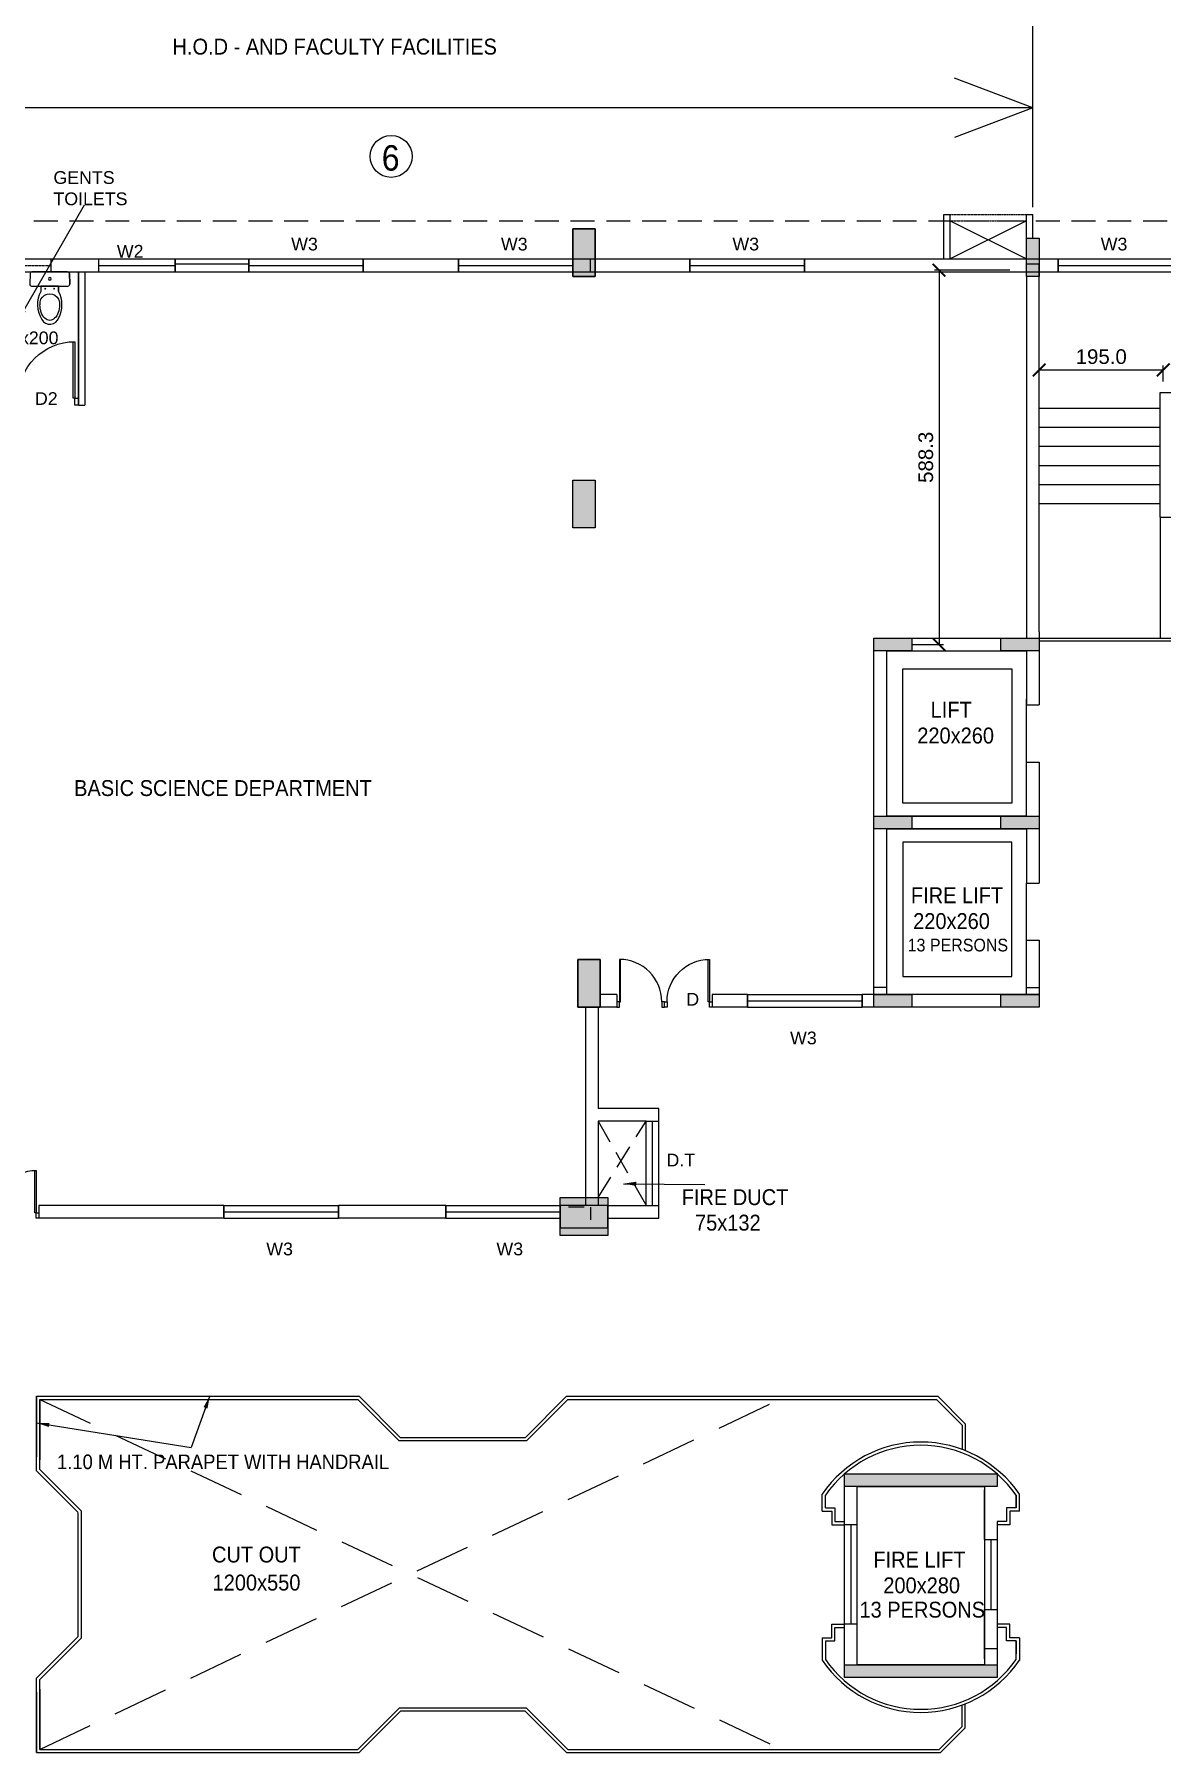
# Model space of a CAD drawing. Extents: x 53439 to 79867, y -144071 to -73305.
# Drawn here: x 66213 to 67985, y -84230 to -81529 of the extents above; entities that cross this region are included whole.
import ezdxf

# ---------------------------------------------------------------- set-up
doc = ezdxf.new("R2010")
doc.units = 0
doc.header["$LTSCALE"] = 0.1
doc.header["$MEASUREMENT"] = 0
doc.header["$PDMODE"] = 35
doc.header["$PDSIZE"] = -0.8
doc.linetypes.add('HIDDEN', pattern=[0.375, 0.25, -0.125])
doc.layers.get('0').update_dxf_attribs({"linetype": 'CONTINUOUS'})
doc.layers.get('DEFPOINTS').update_dxf_attribs({"linetype": 'CONTINUOUS'})
for name, color, linetype in [('COR_HA', 40, 'CONTINUOUS'), ('DOOR', 30, 'CONTINUOUS'), ('HAT', 253, 'CONTINUOUS'), ('LAYER4', 130, 'CONTINUOUS'), ('STAIR', 142, 'CONTINUOUS'), ('TEXT', 7, 'CONTINUOUS'), ('THIN_HA', 253, 'CONTINUOUS'), ('WALL', 6, 'CONTINUOUS'), ('WIN', 102, 'CONTINUOUS')]:
    doc.layers.add(name, color=color, linetype=linetype)
doc.styles.add('1MM', font='arial.ttf')
doc.styles.add('DIM', font='arial.ttf', dxfattribs={"width": 0.7, "height": 1})
doc.styles.add('DUTCH', font='arial.ttf')
doc.dimstyles.new('KRI', dxfattribs={"dimtxt": 23, "dimasz": 20, "dimexe": 7, "dimexo": 0, "dimgap": 9, "dimtad": 1, "dimdec": 1, "dimzin": 1, "dimtxsty": '1MM', "dimblk": 'ARCHTICK', "dimcen": 0.5, "dimclrd": 252, "dimclre": 252, "dimclrt": 7, "dimaunit": 1, "dimadec": 8, "dimazin": 3, "dimtfac": 1, "dimtdec": 1, "dimtmove": 0, "dimatfit": 3})

# ---------------------------------------------------------------- blocks, each defined once
blk = doc.blocks.new('COL')
at = {"layer": 'LAYER4', "linetype": 'CONTINUOUS', "ltscale": 0.1}
blk.add_hatch(color=256, dxfattribs=at).paths.add_polyline_path([(3474.816, -1756.199), (3474.816, -1755.999), (3475.416, -1755.999), (3475.416, -1756.199)])
blk.add_lwpolyline([(3474.816, -1756.199), (3474.816, -1755.999), (3475.416, -1755.999), (3475.416, -1756.199)], close=True, dxfattribs=at)
blk = doc.blocks.new('_ARCHTICK')
at = {"layer": 'WALL', "color": 0, "const_width": 0.15}
blk.add_lwpolyline([(-0.5, -0.5), (0.5, 0.5)], dxfattribs=at)
blk = doc.blocks.new('*D339')
at = {"layer": 'DEFPOINTS', "color": 0, "linetype": 'CONTINUOUS', "ltscale": 0.1}
for p in [(67746.3, -81900, 0), (67592.7, -82488.3), (67635.2, -82488.3)]:
    blk.add_point(p, dxfattribs=at)
at = {"layer": 'LAYER4', "color": 252, "linetype": 'CONTINUOUS', "ltscale": 0.1}
for p, q in [((67746.3, -81900), (67628.2, -81900)), ((67635.2, -81900), (67635.2, -82488.3)), ((67592.7, -82488.3), (67642.2, -82488.3))]:
    blk.add_line(p, q, dxfattribs=at)
at = {"layer": 'LAYER4', "color": 252, "linetype": 'CONTINUOUS', "ltscale": 0.1, "xscale": 20, "yscale": 20, "zscale": 20}
for p, rotation in [((67635.2, -81900), 90), ((67635.2, -82488.3), 270)]:
    blk.add_blockref('_ARCHTICK', p, dxfattribs=dict(at, rotation=rotation))
at = {"layer": 'LAYER4', "color": 7, "linetype": 'CONTINUOUS', "ltscale": 0.1, "insert": (67614.5, -82194.2), "char_height": 23, "attachment_point": 5, "rotation": 90, "style": '1MM'}
blk.add_mtext('588.3', dxfattribs=at)
blk = doc.blocks.new('WC1')
at = {"layer": 'DOOR'}
for p, q in [((-29.3, -7.5), (-29.8, -22.7)), ((24.3, -5), (-26.8, -5))]:
    blk.add_line(p, q, dxfattribs=at)
for points in [[(26.8, -7.5), (27.3, -22.7, -0.423393), (24.7, -25.4), (-27.3, -25.4, -0.423393), (-29.8, -22.7), (-29.3, -7.5, -0.405093), (-26.8, -5), (24.3, -5, -0.405093), (26.8, -7.5, -0.407682)], [(11.5, -25.4), (11.5, -33, -0.265683), (10, -73.3, -0.649464), (-14.1, -70.9, -0.243179), (-14, -33), (-14, -25.4), (11.5, -25.4)], [(12.6, -52, 1.119632), (-15.2, -52, 17.71796)]]:
    blk.add_lwpolyline(points, format="xyb", dxfattribs=at)
blk.add_lwpolyline([(-14, -25.4), (-14, -33)], dxfattribs=at)
for centre, radius in [((-1.3, -15.2), 1.91), ((-7.6, -29.2), 0.636), ((5.1, -29.2), 0.636)]:
    blk.add_circle(centre, radius, dxfattribs=at)
blk.add_arc((-26.8, -7.5), 2.54, 90, 178.2101, dxfattribs=at)
blk.add_ellipse((-1.3, -52), major_axis=(0, -22.4), ratio=0.622298, start_param=4.712389, end_param=7.853982, dxfattribs=at)
blk = doc.blocks.new('A$C764D24B9')
at = {"layer": 'DOOR'}
for points in [[(0.056, 0.111), (0.083, 0.111), (0.083, 1), (0.056, 1)], [(0, 0), (0.056, 0), (0.056, 0.111), (0, 0.111)], [(0.944, 0), (1, 0), (1, 0.111), (0.944, 0.111)]]:
    blk.add_lwpolyline(points, close=True, dxfattribs=at)
blk.add_arc((0.056, 0.111), 0.889, 0, 90, dxfattribs=at)
blk = doc.blocks.new('YTTU')
at = {"layer": 'THIN_HA', "linetype": 'CONTINUOUS', "ltscale": 0.1}
blk.add_hatch(color=2, dxfattribs=at).paths.add_polyline_path([(-6879.58, -1156.369), (-6878.83, -1156.369), (-6878.83, -1156.969), (-6879.58, -1156.969)])
at = {"layer": 'THIN_HA', "color": 2, "linetype": 'CONTINUOUS', "ltscale": 0.1}
blk.add_lwpolyline([(-6879.58, -1156.369), (-6878.83, -1156.369), (-6878.83, -1156.969), (-6879.58, -1156.969)], close=True, dxfattribs=at)
blk = doc.blocks.new('HYTYH')
at = {"layer": 'THIN_HA', "linetype": 'CONTINUOUS', "ltscale": 0.1}
for points in [[(-6857.68, -1129.894), (-6857.33, -1129.894), (-6857.33, -1130.644), (-6857.68, -1130.644)], [(-6850.552, -1130.044), (-6850.352, -1130.044), (-6850.352, -1130.644), (-6850.552, -1130.644)], [(-6857.68, -1133.844), (-6857.33, -1133.844), (-6857.33, -1134.594), (-6857.68, -1134.594)], [(-6852.352, -1136.327), (-6852.352, -1136.527), (-6852.952, -1136.527), (-6852.952, -1136.327)], [(-6850.352, -1136.327), (-6850.352, -1136.527), (-6850.952, -1136.527), (-6850.952, -1136.327)], [(-6852.352, -1139.127), (-6852.352, -1139.327), (-6852.952, -1139.327), (-6852.952, -1139.127)], [(-6850.352, -1139.127), (-6850.352, -1139.327), (-6850.952, -1139.327), (-6850.952, -1139.127)], [(-6857.605, -1141.377), (-6857.255, -1141.377), (-6857.255, -1142.127), (-6857.605, -1142.127)], [(-6852.352, -1141.927), (-6852.352, -1142.127), (-6852.952, -1142.127), (-6852.952, -1141.927)], [(-6850.352, -1141.927), (-6850.352, -1142.127), (-6850.952, -1142.127), (-6850.952, -1141.927)], [(-6851.013, -1149.463), (-6851.013, -1149.663), (-6853.413, -1149.663), (-6853.413, -1149.463)], [(-6851.013, -1152.463), (-6851.013, -1152.663), (-6853.413, -1152.663), (-6853.413, -1152.463)]]:
    blk.add_hatch(color=2, dxfattribs=at).paths.add_polyline_path(points)
at = {"layer": 'THIN_HA', "color": 2, "linetype": 'CONTINUOUS', "ltscale": 0.1}
for points in [[(-6857.68, -1129.894), (-6857.33, -1129.894), (-6857.33, -1130.644), (-6857.68, -1130.644)], [(-6850.552, -1130.044), (-6850.352, -1130.044), (-6850.352, -1130.644), (-6850.552, -1130.644)], [(-6857.68, -1133.844), (-6857.33, -1133.844), (-6857.33, -1134.594), (-6857.68, -1134.594)], [(-6857.605, -1141.377), (-6857.255, -1141.377), (-6857.255, -1142.127), (-6857.605, -1142.127)]]:
    blk.add_lwpolyline(points, close=True, dxfattribs=at)
for points, elevation in [([(-6852.352, -1136.327), (-6852.352, -1136.527), (-6852.952, -1136.527), (-6852.952, -1136.327)], 0.108), ([(-6850.352, -1136.327), (-6850.352, -1136.527), (-6850.952, -1136.527), (-6850.952, -1136.327)], 0.108), ([(-6852.352, -1139.127), (-6852.352, -1139.327), (-6852.952, -1139.327), (-6852.952, -1139.127)], 0.108), ([(-6850.352, -1139.127), (-6850.352, -1139.327), (-6850.952, -1139.327), (-6850.952, -1139.127)], 0.108), ([(-6852.352, -1141.927), (-6852.352, -1142.127), (-6852.952, -1142.127), (-6852.952, -1141.927)], 0.108), ([(-6850.352, -1141.927), (-6850.352, -1142.127), (-6850.952, -1142.127), (-6850.952, -1141.927)], 0.108), ([(-6851.013, -1149.463), (-6851.013, -1149.663), (-6853.413, -1149.663), (-6853.413, -1149.463)], 0.093), ([(-6851.013, -1152.463), (-6851.013, -1152.663), (-6853.413, -1152.663), (-6853.413, -1152.463)], 0.093)]:
    blk.add_lwpolyline(points, close=True, dxfattribs=dict(at, elevation=elevation))
at = {"layer": 'THIN_HA', "color": 2, "linetype": 'CONTINUOUS'}
blk.add_blockref('YTTU', (21.7, 11.25), dxfattribs=at)
blk = doc.blocks.new('*D266')
at = {"layer": 'DEFPOINTS', "color": 0, "linetype": 'CONTINUOUS', "ltscale": 0.1}
for p in [(67987.7, -82056.9), (67792.7, -82075), (67987.7, -82075)]:
    blk.add_point(p, dxfattribs=at)
at = {"layer": 'WALL', "color": 252, "linetype": 'CONTINUOUS', "ltscale": 0.1}
for p, q in [((67792.7, -82075), (67792.7, -82049.9)), ((67792.7, -82056.9), (67987.7, -82056.9)), ((67987.7, -82075), (67987.7, -82049.9))]:
    blk.add_line(p, q, dxfattribs=at)
at = {"layer": 'WALL', "color": 252, "linetype": 'CONTINUOUS', "ltscale": 0.1, "xscale": 20, "yscale": 20, "zscale": 20, "rotation": 180}
blk.add_blockref('_ARCHTICK', (67792.7, -82056.9), dxfattribs=at)
at = {"layer": 'WALL', "color": 252, "linetype": 'CONTINUOUS', "ltscale": 0.1, "xscale": 20, "yscale": 20, "zscale": 20}
blk.add_blockref('_ARCHTICK', (67987.7, -82056.9), dxfattribs=at)
at = {"layer": 'WALL', "color": 7, "linetype": 'CONTINUOUS', "ltscale": 0.1, "insert": (67890.2, -82036.1), "char_height": 23, "attachment_point": 5, "style": '1MM'}
blk.add_mtext('195.0', dxfattribs=at)

msp = doc.modelspace()

# ---------------------------------------------------------------- hatches: boundary and pattern name
at = {"layer": 'LAYER4', "linetype": 'CONTINUOUS', "ltscale": 0.1}
for color, points in [(7, [(67059.89, -81909.99), (67094.89, -81909.99), (67094.89, -81834.99), (67059.89, -81834.99)]), (7, [(67059.89, -81834.99), (67094.89, -81834.99), (67094.89, -81909.99), (67059.89, -81909.99)]), (7, [(67059.89, -81834.99), (67094.89, -81834.99), (67094.89, -81909.99), (67059.89, -81909.99)]), (256, [(67772.66, -81909.99), (67772.66, -81849.99), (67792.66, -81849.99), (67792.66, -81909.99)]), (256, [(67772.66, -81909.99), (67772.66, -81849.99), (67792.66, -81849.99), (67792.66, -81909.99)]), (7, [(67067.39, -83058.33), (67102.39, -83058.33), (67102.39, -82983.33), (67067.39, -82983.33)]), (7, [(67039.89, -83369.99), (67039.89, -83404.99), (67114.89, -83404.99), (67114.89, -83369.99)])]:
    msp.add_hatch(color=color, dxfattribs=at).paths.add_polyline_path(points)
at = {"layer": 'WALL', "linetype": 'CONTINUOUS', "ltscale": 0.1}
for points in [[(67486.55, -83791.92), (67726.55, -83791.92), (67726.55, -83811.92), (67486.55, -83811.92)], [(67486.55, -84091.92), (67726.55, -84091.92), (67726.55, -84111.92), (67486.55, -84111.92)]]:
    msp.add_hatch(color=4, dxfattribs=at).paths.add_polyline_path(points)

# ---------------------------------------------------------------- linework, layer by layer
at = {"layer": 'COR_HA', "linetype": 'CONTINUOUS', "ltscale": 0.1}
for p, q in [((66434.73, -81882.49), (66434.73, -81902.49)), ((66550.17, -81882.49), (66550.17, -81902.49)), ((66730.17, -81882.49), (66730.17, -81902.49)), ((66879.89, -81882.49), (66879.89, -81902.49)), ((67243.77, -81882.49), (67243.77, -81902.49)), ((67423.77, -81882.49), (67423.77, -81902.49)), ((67772.66, -82673.33), (67772.66, -82574.54, 0)), ((67772.66, -82953.33, 0), (67772.66, -82863.33, 0)), ((67334.34, -83038.33), (67334.34, -83058.33)), ((67514.34, -83038.33), (67514.34, -83058.33)), ((66511.08, -83369.99), (66511.08, -83389.99)), ((66691.08, -83369.99), (66691.08, -83389.99)), ((66859.89, -83369.99), (66859.89, -83389.99))]:
    msp.add_line(p, q, dxfattribs=at)
for points in [[(66434.73, -81902.49), (66434.73, -81882.49)], [(67792.66, -81909.99), (67792.66, -81889.99)]]:
    msp.add_lwpolyline(points, dxfattribs=at)
at = {"layer": 'DOOR', "linetype": 'HIDDEN', "ltscale": 1500}
for p, q in [((65312.39, -81822.49), (72349.93, -81822.49)), ((67099.39, -83237.49), (67174.89, -83369.99)), ((67099.39, -83357.49), (67174.89, -83237.49))]:
    msp.add_line(p, q, dxfattribs=at)
at = {"layer": 'DOOR', "linetype": 'CONTINUOUS', "ltscale": 0.1}
for p, q in [((67982.66, -82288.33), (67982.66, -82092.49)), ((67982.66, -82092.49), (68342.66, -82092.49)), ((67982.66, -82288.33), (68342.66, -82288.33))]:
    msp.add_line(p, q, dxfattribs=at)
at = {"layer": 'HAT', "color": 5, "linetype": 'CONTINUOUS', "ltscale": 0.1}
for p, q in [((67174.89, -83369.99), (67174.89, -83237.49)), ((67184.89, -83369.99), (67184.89, -83237.49)), ((67194.89, -83369.99), (67194.89, -83237.49))]:
    msp.add_line(p, q, dxfattribs=at)
at = {"layer": 'LAYER4', "linetype": 'CONTINUOUS', "ltscale": 0.1}
for p, q in [((67782.66, -81800.94, 0), (67782.66, -81516.57, 0)), ((67782.66, -81644.92, 0), (67659.8, -81598.23, 0)), ((67782.66, -81644.92, 0), (65992.39, -81644.92, 0)), ((67782.66, -81644.92, 0), (67659.8, -81691.62, 0)), ((67792.66, -82478.33), (68032.66, -82478.33)), ((68032.66, -82483.33), (67792.66, -82483.33)), ((67532.66, -82778.33, 0), (67532.66, -82758.33, 0)), ((67087.39, -83372.49), (67087.39, -83392.49)), ((66216.63, -83669.99, 2.19), (66723.66, -83669.99, 4.72)), ((66216.63, -83669.99, 4.49), (66216.63, -83764.99, 4.49)), ((66216.63, -83787.07, 4.63), (66216.63, -83669.99, 4.63)), ((66221.63, -83674.99, 2.2), (66721.59, -83674.99, 4.7)), ((66221.63, -83674.99, 4.49), (66221.63, -83769.99, 4.49)), ((66221.63, -83784.99, 4.63), (66221.63, -83674.99, 4.63)), ((66721.59, -83674.99, 6.94), (66786.59, -83739.99, 6.94)), ((66723.66, -83669.99, 6.94), (66788.66, -83734.99, 6.94)), ((67049.52, -83669.99, 6.94), (66984.52, -83734.99, 6.94)), ((67051.59, -83674.99, 6.94), (66986.59, -83739.99, 6.94)), ((67049.52, -83669.99, 6.34), (67633.53, -83669.99, 9.26)), ((67051.59, -83674.99, 6.35), (67631.46, -83674.99, 9.26)), ((67631.46, -83674.99, 9.26), (67671.55, -83715.08, 9.26)), ((67633.53, -83669.99, 9.26), (67676.55, -83713.01, 9.26)), ((67671.55, -83715.08, 7.76), (67671.55, -83753.55, 8.6)), ((67676.55, -83713.01, 7.71), (67676.55, -83755.48, 8.64)), ((66986.59, -83739.99, 6.94), (66786.59, -83739.99, 6.94)), ((66984.52, -83734.99, 6.94), (66788.66, -83734.99, 6.94)), ((66216.63, -83787.07, 4.63), (66281.63, -83852.07, 4.63)), ((66221.63, -83784.99, 4.63), (66286.63, -83849.99, 4.63)), ((66286.63, -83849.99, 4.63), (66286.63, -84049.99, 4.63)), ((66281.63, -83852.59, 4.63), (66281.63, -84047.92, 4.63)), ((67706.55, -83894.99, 9.26), (67706.55, -84004.99, 9.26)), ((67716.55, -83894.99, 9.26), (67716.55, -84004.99, 9.26)), ((67726.55, -83894.99, 9.26), (67726.55, -84004.99, 9.26)), ((66216.63, -84112.92, 4.63), (66281.63, -84047.92, 4.63)), ((66221.63, -84114.99, 4.63), (66286.63, -84049.99, 4.63)), ((66216.63, -84229.99, 4.63), (66216.63, -84112.92, 4.63)), ((66221.63, -84224.99, 4.63), (66221.63, -84114.99, 4.63)), ((66216.63, -84134.99, 4.49), (66216.63, -84229.99, 4.49)), ((66221.63, -84129.99, 4.49), (66221.63, -84224.99, 4.49)), ((66721.59, -84224.99, 0.95), (66786.59, -84159.99, 0.95)), ((66723.66, -84229.99, 0.95), (66788.66, -84164.99, 0.95)), ((66986.59, -84159.99, 0.95), (66786.59, -84159.99, 0.95)), ((66984.52, -84164.99, 0.95), (66788.66, -84164.99, 0.95)), ((67049.52, -84229.99, 0.95), (66984.52, -84164.99, 0.95)), ((67051.59, -84224.99, 0.95), (66986.59, -84159.99, 0.95)), ((67671.55, -84188.76, 7.76), (67671.55, -84155.3, 8.45)), ((67676.55, -84190.83, 7.71), (67676.55, -84153.37, 8.49)), ((67635.32, -84224.99, 9.26), (67671.55, -84188.76, 9.26)), ((67637.39, -84229.99, 9.26), (67676.55, -84190.83, 9.26)), ((66221.63, -84224.99, 4.49), (66721.59, -84224.99, 6.18)), ((67051.59, -84224.99, 7.29), (67635.32, -84224.99, 9.26)), ((66216.63, -84229.99, 4.63), (66723.66, -84229.99, 6.28)), ((67049.52, -84229.99, 7.34), (67637.39, -84229.99, 9.26))]:
    msp.add_line(p, q, dxfattribs=at)
at = {"layer": 'LAYER4', "color": 1, "linetype": 'HIDDEN', "ltscale": 3500}
for p, q in [((66221.63, -84224.99, 4.49), (67384.38, -83674.99, 8.81)), ((66221.63, -83674.99, 4.63), (67388.5, -84224.99, 8.81))]:
    msp.add_line(p, q, dxfattribs=at)
at = {"layer": 'LAYER4', "linetype": 'CONTINUOUS', "ltscale": 0.1}
for points in [[(67772.66, -81822.49), (67652.66, -81882.49)], [(67652.66, -81822.49), (67772.66, -81882.49)]]:
    msp.add_lwpolyline(points, dxfattribs=at)
at = {"layer": 'LAYER4', "color": 7, "linetype": 'CONTINUOUS', "ltscale": 0.1}
for points in [[(67059.89, -81909.99), (67094.89, -81909.99), (67094.89, -81834.99), (67059.89, -81834.99)], [(67059.89, -81834.99), (67094.89, -81834.99), (67094.89, -81909.99), (67059.89, -81909.99)], [(67059.89, -81834.99), (67094.89, -81834.99), (67094.89, -81909.99), (67059.89, -81909.99)], [(67067.39, -83058.33), (67102.39, -83058.33), (67102.39, -82983.33), (67067.39, -82983.33)], [(67039.89, -83369.99), (67039.89, -83404.99), (67114.89, -83404.99), (67114.89, -83369.99)]]:
    msp.add_lwpolyline(points, close=True, dxfattribs=at)
at = {"layer": 'LAYER4', "linetype": 'CONTINUOUS', "ltscale": 0.1}
msp.add_lwpolyline([(67772.66, -81909.99), (67772.66, -81849.99), (67792.66, -81849.99), (67792.66, -81909.99)], close=True, dxfattribs=at)
msp.add_lwpolyline([(67772.66, -81909.99), (67772.66, -81849.99), (67792.66, -81849.99), (67792.66, -81909.99)], close=True, dxfattribs=at)
msp.add_circle((66774.07, -81721.31, 0), 32.99, dxfattribs=at)
at = {"layer": 'STAIR', "linetype": 'CONTINUOUS', "ltscale": 0.1}
for points in [[(67982.66, -82117.45), (67792.66, -82117.45)], [(67982.66, -82147.45), (67792.66, -82147.45)], [(67982.66, -82177.45), (67792.66, -82177.45)], [(67982.66, -82207.45), (67792.66, -82207.45)], [(67982.66, -82237.45), (67792.66, -82237.45)], [(67982.66, -82267.45), (67792.66, -82267.45)], [(67982.66, -82288.33), (67982.66, -82478.33)]]:
    msp.add_lwpolyline(points, dxfattribs=at)
at = {"layer": 'WALL', "linetype": 'CONTINUOUS', "ltscale": 0.1}
for p, q in [((66239.79, -81902.49), (66239.79, -81882.49)), ((66239.79, -81902.49), (66239.79, -81882.49)), ((66239.79, -81902.49), (66239.79, -81882.49)), ((66239.79, -81902.49), (66239.79, -81882.49)), ((66239.79, -81902.49), (66239.79, -81882.49)), ((66239.79, -81902.49), (66239.79, -81882.49)), ((66239.79, -81902.49), (66239.79, -81882.49)), ((66282.39, -82112.49), (66282.39, -81902.49)), ((66434.73, -81902.49), (66434.73, -81882.49)), ((66550.17, -81882.49), (66550.17, -81902.49)), ((66730.17, -81902.49), (66730.17, -81882.49)), ((66879.89, -81882.49), (66879.89, -81902.49)), ((67087.39, -81902.49, 0), (67087.39, -81882.49, 0)), ((67243.77, -81882.49), (67243.77, -81902.49)), ((67423.77, -81902.49), (67423.77, -81882.49)), ((67772.66, -81882.49), (67822.66, -81882.49)), ((67772.66, -81889.99), (67792.66, -81889.99)), ((67822.66, -81882.49), (67822.66, -81902.49)), ((67772.66, -81909.99, 0), (67772.66, -82478.33, 0)), ((67792.66, -82468.33), (67792.66, -81909.99)), ((66282.39, -82112.49, 0), (66292.39, -82112.49, 0)), ((67792.66, -82468.33), (67792.66, -82558.33, 0)), ((67792.66, -82468.33), (67792.66, -82558.33, 0)), ((67532.66, -82718.33, 0), (67532.66, -82478.33, 0)), ((67532.66, -82478.33, 0), (67792.66, -82478.33, 0)), ((67552.66, -82498.33, 0), (67772.66, -82498.33, 0)), ((67772.66, -82498.33, 0), (67772.66, -82583.33, 0)), ((67792.66, -82558.33, 0), (67792.66, -82583.33, 0)), ((67772.66, -82583.33, 0), (67792.66, -82583.33, 0)), ((67772.66, -82673.33, 0), (67792.66, -82673.33, 0)), ((67792.66, -82673.33, 0), (67792.66, -82718.33, 0)), ((67532.66, -82998.33, 0), (67532.66, -82758.33, 0)), ((67532.66, -82758.33, 0), (67792.66, -82758.33, 0)), ((67532.66, -83058.33, 0), (67532.66, -82758.33, 0)), ((67772.66, -82758.33, 0), (67552.66, -82758.33, 0)), ((67792.66, -82758.33, 0), (67792.66, -82838.33, 0)), ((67792.66, -82758.33, 0), (67792.66, -82838.33, 0)), ((67792.66, -82778.33, 0), (67532.66, -82778.33, 0)), ((67552.66, -82778.33, 0), (67772.66, -82778.33, 0)), ((67552.66, -82778.33, 0), (67552.66, -83038.33, 0)), ((67772.66, -82778.33, 0), (67772.66, -82863.33, 0)), ((67792.66, -82838.33, 0), (67792.66, -82863.33, 0)), ((67772.66, -82863.33, 0), (67792.66, -82863.33, 0)), ((67772.66, -82953.33, 0), (67792.66, -82953.33, 0)), ((67772.66, -83038.33, 0), (67772.66, -82953.33, 0)), ((67792.66, -82953.33, 0), (67792.66, -82998.33, 0)), ((67792.66, -82953.33, 0), (67792.66, -83058.33, 0)), ((67128.55, -83038.33), (67128.55, -83058.33)), ((67128.55, -83038.33), (67128.55, -83058.33)), ((67278.55, -83038.33), (67278.55, -83058.33)), ((67334.34, -83038.33), (67334.34, -83058.33)), ((67514.34, -83038.33), (67514.34, -83058.33)), ((67552.66, -83027.54, 0), (67532.66, -83027.54, 0)), ((67772.66, -83027.54, 0), (67792.66, -83027.54, 0)), ((67079.39, -83058.33), (67079.39, -83369.99)), ((67099.39, -83058.33), (67099.39, -83217.49)), ((67194.89, -83217.49), (67099.39, -83217.49)), ((67194.89, -83237.49), (67194.89, -83217.49)), ((67099.39, -83237.49), (67099.39, -83369.99)), ((67174.89, -83237.49), (67099.39, -83237.49)), ((67174.89, -83237.49), (67194.89, -83237.49)), ((66511.08, -83369.99), (66220.44, -83369.99)), ((66511.08, -83369.99), (66220.44, -83369.99)), ((66220.44, -83369.99, 0), (66220.44, -83389.99, 0)), ((66511.08, -83389.99), (66220.44, -83389.99)), ((66511.08, -83369.99), (66511.08, -83389.99)), ((66859.89, -83369.99), (66691.08, -83369.99)), ((66859.89, -83369.99), (66691.08, -83369.99)), ((66859.89, -83369.99), (66691.08, -83369.99)), ((66691.08, -83389.99), (66691.08, -83369.99)), ((66859.89, -83389.99), (66691.08, -83389.99)), ((66859.89, -83389.99), (66691.08, -83389.99)), ((66859.89, -83389.99), (66691.08, -83389.99)), ((66859.89, -83389.99), (66691.08, -83389.99)), ((66859.89, -83369.99), (66859.89, -83389.99)), ((67077.39, -83372.49), (67052.84, -83372.49)), ((67114.89, -83369.99), (67174.89, -83369.99)), ((67114.89, -83389.99), (67194.89, -83389.99)), ((67174.89, -83369.99), (67194.89, -83369.99)), ((67194.89, -83389.99), (67194.89, -83369.99)), ((67706.55, -83894.99, 9.26), (67706.55, -83817.49, 9.26)), ((67451.55, -83850.47, 9.26), (67451.55, -83823.92, 9.26)), ((67451.55, -83850.47, 9.26), (67466.55, -83850.47, 9.26)), ((67456.55, -83845.47, 9.26), (67456.55, -83825.47, 9.26)), ((67456.55, -83845.47, 9.26), (67471.55, -83845.47, 9.26)), ((67466.55, -83850.47, 9.26), (67466.55, -83871.92, 9.26)), ((67471.55, -83845.47, 9.26), (67471.55, -83866.92, 9.26)), ((67756.55, -83845.47, 9.26), (67741.55, -83845.47, 9.26)), ((67741.55, -83845.47, 9.26), (67741.55, -83866.92, 9.26)), ((67761.55, -83850.47, 9.26), (67746.55, -83850.47, 9.26)), ((67746.55, -83850.47, 9.26), (67746.55, -83871.92, 9.26)), ((67756.55, -83845.47, 9.26), (67756.55, -83825.47, 9.26)), ((67756.55, -83825.47, 9.26), (67756.55, -83845.47, 9.26)), ((67761.55, -83850.47, 9.26), (67761.55, -83823.92, 9.26)), ((67466.55, -83871.92, 9.26), (67486.55, -83871.92, 9.26)), ((67471.55, -83866.92, 9.26), (67486.55, -83866.92, 9.26)), ((67506.55, -83871.92, 9.26), (67486.55, -83871.92, 9.26)), ((67496.55, -83871.92, 9.26), (67496.55, -84028.07, 9.26)), ((67741.55, -83866.92, 9.26), (67726.55, -83866.92, 9.26)), ((67746.55, -83871.92, 9.26), (67726.55, -83871.92, 9.26)), ((67706.55, -83894.99, 9.26), (67726.55, -83894.99, 9.26)), ((67706.55, -84082.49, 9.26), (67706.55, -84004.99, 9.26)), ((67706.55, -84004.99, 9.26), (67726.55, -84004.99, 9.26)), ((67466.55, -84028.07, 9.26), (67486.55, -84028.07, 9.26)), ((67466.55, -84049.52, 9.26), (67466.55, -84028.07, 9.26)), ((67471.55, -84033.07, 9.26), (67486.55, -84033.07, 9.26)), ((67471.55, -84054.52, 9.26), (67471.55, -84033.07, 9.26)), ((67506.55, -84028.07, 9.26), (67486.55, -84028.07, 9.26)), ((67746.55, -84028.07, 9.26), (67726.55, -84028.07, 9.26)), ((67741.55, -84033.07, 9.26), (67726.55, -84033.07, 9.26)), ((67741.55, -84054.52, 9.26), (67741.55, -84033.07, 9.26)), ((67746.55, -84049.52, 9.26), (67746.55, -84028.07, 9.26)), ((67451.55, -84049.52, 9.26), (67451.55, -84084.93, 9.26)), ((67451.55, -84049.52, 9.26), (67466.55, -84049.52, 9.26)), ((67456.55, -84054.52, 9.26), (67456.55, -84083.38, 9.26)), ((67456.55, -84054.52, 9.26), (67471.55, -84054.52, 9.26)), ((67706.55, -84066.19, 9.26), (67726.55, -84066.19, 9.26)), ((67756.55, -84054.52, 9.26), (67741.55, -84054.52, 9.26)), ((67761.55, -84049.52, 9.26), (67746.55, -84049.52, 9.26)), ((67756.55, -84054.52, 9.26), (67756.55, -84074.52, 9.26)), ((67756.55, -84083.38, 9.26), (67756.55, -84054.52, 9.26)), ((67761.55, -84049.52, 9.26), (67761.55, -84084.93, 9.26))]:
    msp.add_line(p, q, dxfattribs=at)
for points in [[(67642.66, -81812.49), (67652.66, -81812.49)], [(67642.66, -81882.49), (67642.66, -81812.49)], [(67652.66, -81882.49), (67652.66, -81812.49)], [(67772.66, -81812.49), (67782.66, -81812.49)], [(67772.66, -81882.49), (67772.66, -81812.49)], [(67782.66, -81849.99), (67782.66, -81812.49)], [(66239.79, -81882.49), (66314.73, -81882.49)], [(66239.79, -81882.49), (66314.73, -81882.49)], [(66239.79, -81882.49), (66314.73, -81882.49)], [(66239.79, -81882.49), (66314.73, -81882.49)], [(66239.79, -81882.49), (66314.73, -81882.49)], [(66239.79, -81902.49), (66314.73, -81902.49)], [(66239.79, -81902.49), (66314.73, -81902.49)], [(66239.79, -81902.49), (66314.73, -81902.49)], [(66239.79, -81902.49), (66314.73, -81902.49)], [(66239.79, -81902.49), (66314.73, -81902.49)], [(66282.39, -81902.49), (66282.39, -82112.49)], [(66292.39, -81902.49), (66292.39, -82112.49)], [(66314.73, -81902.49), (66314.73, -81882.49)], [(66434.73, -81882.49), (66550.17, -81882.49)], [(66434.73, -81902.49), (66434.73, -81882.49)], [(66434.73, -81889.99), (66550.17, -81889.99)], [(66434.73, -81889.99), (66550.17, -81889.99)], [(66434.73, -81889.99), (66550.17, -81889.99)], [(66434.73, -81889.99), (66550.17, -81889.99)], [(66434.73, -81902.49), (66550.17, -81902.49)], [(66434.73, -81902.49), (66550.17, -81902.49)], [(66434.73, -81902.49), (66550.17, -81902.49)], [(66434.73, -81902.49), (66550.17, -81902.49)], [(66434.73, -81902.49), (66550.17, -81902.49)], [(66550.17, -81902.49), (66550.17, -81882.49)], [(66730.17, -81882.49), (66879.89, -81882.49)], [(66730.17, -81882.49), (66879.89, -81882.49)], [(66730.17, -81882.49), (66879.89, -81882.49)], [(66730.17, -81882.49), (66879.89, -81882.49)], [(66730.17, -81882.49), (66879.89, -81882.49)], [(66730.17, -81882.49), (66879.89, -81882.49)], [(66730.17, -81902.49), (66730.17, -81882.49)], [(66730.17, -81902.49), (66879.89, -81902.49)], [(66730.17, -81902.49), (66879.89, -81902.49)], [(66730.17, -81902.49), (66879.89, -81902.49)], [(66730.17, -81902.49), (66879.89, -81902.49)], [(66730.17, -81902.49), (66879.89, -81902.49)], [(66730.17, -81902.49), (66879.89, -81902.49)], [(66879.89, -81902.49), (66879.89, -81882.49)], [(67059.89, -81882.49), (67243.77, -81882.49)], [(67059.89, -81882.49), (67243.77, -81882.49)], [(67059.89, -81902.49), (67243.77, -81902.49)], [(67059.89, -81902.49), (67243.77, -81902.49)], [(67243.77, -81902.49), (67243.77, -81882.49)], [(67423.77, -81882.49), (67822.66, -81882.49)], [(67423.77, -81882.49), (67822.66, -81882.49)], [(67423.77, -81882.49), (67822.66, -81882.49)], [(67423.77, -81902.49), (67423.77, -81882.49)], [(67423.77, -81902.49), (67822.66, -81902.49)], [(67822.66, -81902.49), (67822.66, -81882.49)], [(67792.66, -82673.33), (67792.66, -82778.33), (67532.66, -82778.33), (67532.66, -82478.33)], [(67552.66, -82498.33), (67552.66, -82758.33), (67772.66, -82758.33), (67772.66, -82673.33)], [(67128.55, -83038.33), (67102.39, -83038.33)], [(67334.34, -83038.33), (67278.55, -83038.33)], [(67334.34, -83058.33), (67334.34, -83038.33)], [(67792.62, -83038.33), (67514.34, -83038.33)], [(67514.34, -83058.33), (67514.34, -83038.33)], [(67128.55, -83058.33), (67102.39, -83058.33)], [(67334.34, -83058.33), (67278.55, -83058.33)], [(67732.62, -83058.33), (67514.34, -83058.33)], [(66511.08, -83389.99), (66511.08, -83369.99)], [(66691.08, -83389.99), (66691.08, -83369.99)], [(66859.89, -83389.99), (66859.89, -83369.99)]]:
    msp.add_lwpolyline(points, dxfattribs=at)
at = {"layer": 'WALL', "linetype": 'CONTINUOUS', "ltscale": 0.1, "elevation": 9.26}
for points in [[(67726.55, -84004.99), (67726.55, -84111.92), (67486.55, -84111.92), (67486.55, -83791.92), (67726.55, -83791.92), (67726.55, -83811.92)], [(67706.55, -84004.99), (67706.55, -84091.92), (67506.55, -84091.92), (67506.55, -83811.92), (67706.55, -83811.92), (67706.55, -83894.99)], [(67706.55, -83849.99), (67706.55, -83816.89)], [(67726.55, -83866.92), (67726.55, -83894.99)]]:
    msp.add_lwpolyline(points, dxfattribs=at)
at = {"layer": 'WALL', "color": 4, "linetype": 'CONTINUOUS', "ltscale": 0.1, "elevation": 9.26}
for points in [[(67486.55, -83791.92), (67726.55, -83791.92), (67726.55, -83811.92), (67486.55, -83811.92)], [(67486.55, -84091.92), (67726.55, -84091.92), (67726.55, -84111.92), (67486.55, -84111.92)]]:
    msp.add_lwpolyline(points, close=True, dxfattribs=at)
at = {"layer": 'WALL', "linetype": 'CONTINUOUS', "ltscale": 0.1}
for centre, radius, start, end in [((67606.55, -83929.42, 9.26), 187.5, 34.24217, 145.75783), ((67606.55, -83929.42, 9.26), 182.5, 34.72276, 145.27724), ((67606.55, -83979.42, 9.26), 187.5, 214.24217, 325.75783), ((67606.55, -83979.42, 9.26), 182.5, 214.72276, 325.27724)]:
    msp.add_arc(centre, radius, start, end, dxfattribs=at)
at = {"layer": 'WIN'}
for p, q in [((66314.73, -81882.49), (66434.73, -81882.49)), ((66314.73, -81892.49), (66434.73, -81892.49)), ((66314.73, -81902.49), (66434.73, -81902.49)), ((66550.17, -81882.49), (66730.17, -81882.49)), ((66550.17, -81892.49), (66730.17, -81892.49)), ((66550.17, -81902.49), (66730.17, -81902.49)), ((66879.89, -81882.49), (67059.89, -81882.49)), ((66879.89, -81892.49), (67059.89, -81892.49)), ((66879.89, -81902.49), (67059.89, -81902.49)), ((67243.77, -81882.49), (67423.77, -81882.49)), ((67243.77, -81892.49), (67423.77, -81892.49)), ((67243.77, -81902.49), (67423.77, -81902.49)), ((67822.66, -81882.49), (68002.66, -81882.49)), ((67822.66, -81892.49), (68002.66, -81892.49)), ((67822.66, -81902.49), (68002.66, -81902.49)), ((67334.34, -83038.33), (67514.34, -83038.33)), ((67334.34, -83048.33), (67514.34, -83048.33)), ((67334.34, -83058.33), (67514.34, -83058.33)), ((66511.08, -83369.99), (66691.08, -83369.99)), ((66511.08, -83379.99), (66691.08, -83379.99)), ((66511.08, -83389.99), (66691.08, -83389.99)), ((66859.89, -83369.99), (67039.89, -83369.99)), ((66859.89, -83379.99), (67039.89, -83379.99)), ((66859.89, -83389.99), (67039.89, -83389.99))]:
    msp.add_line(p, q, dxfattribs=at)
at = {"layer": 'WIN', "color": 5, "linetype": 'HIDDEN'}
for points in [[(67652.66, -81812.49), (67772.66, -81812.49)], [(67652.66, -81822.49), (67772.66, -81822.49)], [(66179.79, -81892.49), (66239.79, -81892.49)]]:
    msp.add_lwpolyline(points, dxfattribs=at)
at = {"layer": 'WIN', "color": 5}
for points in [[(66179.79, -81882.49), (66239.79, -81882.49)], [(66179.79, -81902.49), (66239.79, -81902.49)]]:
    msp.add_lwpolyline(points, dxfattribs=at)
at = {"layer": 'WIN', "color": 4, "linetype": 'CONTINUOUS', "ltscale": 0.1}
for points in [[(67578.53, -82526.59), (67749.42, -82526.59), (67749.42, -82737.6), (67578.53, -82737.6)], [(67578.53, -83010.06), (67749.42, -83010.06), (67749.42, -82799.05), (67578.53, -82799.05)]]:
    msp.add_lwpolyline(points, close=True, dxfattribs=at)

# ---------------------------------------------------------------- block references
at = {"layer": 'LAYER4', "linetype": 'CONTINUOUS', "ltscale": 0.1, "xscale": -1.102362204692326, "yscale": 1.102362204706878, "zscale": 1.102362204724409}
msp.add_blockref('WC1', (66235.98, -81896.98, 0), dxfattribs=at)
at = {"layer": 'LAYER4', "linetype": 'CONTINUOUS', "xscale": 100, "yscale": 100, "zscale": 100, "rotation": 180}
for p in [(415074.22, -258098.2, 0), (415274.22, -258098.2, 0), (415074.22, -258378.2, 0), (415274.22, -258378.2, 0), (415274.22, -258658.2, 0)]:
    msp.add_blockref('COL', p, dxfattribs=at)
at = {"layer": 'THIN_HA', "color": 2, "linetype": 'CONTINUOUS', "xscale": 100, "yscale": 100, "zscale": 100}
msp.add_blockref('HYTYH', (752827.85, 31154.42), dxfattribs=at)
at = {"layer": 'WALL', "linetype": 'CONTINUOUS', "ltscale": 0.1}
for p, xscale, yscale, zscale in [((66282.39, -82112.49, 0), -100, 100, 100), ((67128.55, -83058.33), 75.00000000116415, 75.00000000116415, 75.00000000116415)]:
    msp.add_blockref('A$C764D24B9', p, dxfattribs=dict(at, xscale=xscale, yscale=yscale, zscale=zscale))
at = {"layer": 'WALL', "linetype": 'CONTINUOUS', "ltscale": 0.1, "extrusion": (0, 0, -1), "xscale": 75.00000000116415, "yscale": 75.00000000116415, "zscale": -75.00000000109135}
for p in [(-67278.55, -83058.33), (-66220.44, -83389.99, 0)]:
    msp.add_blockref('A$C764D24B9', p, dxfattribs=at)

# ---------------------------------------------------------------- texts
at = {"style": 'DIM'}
for s, p in [('GENTS', (66243.19, -81764.52)), ('TOILETS', (66243.19, -81797.94)), ('W3', (66616.88, -81869.09)), ('W3', (66946.6, -81869.09)), ('W3', (67310.48, -81869.09)), ('W3', (67889.37, -81869.09)), ('W2', (66342.88, -81880.41)), ('150x200', (66143.96, -82016.44)), ('D2', (66214.1, -82111.88)), ('D', (67238.05, -83055.95)), ('W3', (67401.05, -83116.75)), ('D.T', (67206.88, -83308.72)), ('W3', (66577.79, -83448.41)), ('W3', (66939.55, -83448.41))]:
    msp.add_text(s, height=20, dxfattribs=at).set_placement(p)
at = {"layer": 'TEXT', "color": 232, "style": 'DUTCH', "width": 0.9}
msp.add_text('H.O.D - AND FACULTY FACILITIES', height=25, dxfattribs=at).set_placement((66430.38, -81561.26, 0))
at = {"layer": 'TEXT', "style": 'DUTCH', "width": 0.9}
for s, height, p in [('6', 40, (66759.3, -81743.65, 0)), ('LIFT', 25, (67622.08, -82603.46, -10.81)), ('220x260', 25, (67601.08, -82643.96, -10.81)), ('BASIC SCIENCE DEPARTMENT', 25, (66275.68, -82726.53, 0)), ('FIRE DUCT', 25, (67230.78, -83369.48, 0)), ('75x132', 25, (67251.73, -83409.55, 0)), ('1.10 M HT. PARAPET WITH HANDRAIL', 23, (66248.78, -83784.48, 0)), ('CUT OUT', 25, (66492.45, -83931.15, 0)), ('1200x550', 25, (66493.38, -83975.2, 0))]:
    msp.add_text(s, height=height, dxfattribs=at).set_placement(p)
at = {"layer": 'TEXT', "color": 1, "style": 'DUTCH', "width": 0.9}
for s, height, p in [('FIRE LIFT', 25, (67591.05, -82895.08, 0)), ('220x260', 25, (67594.58, -82935.58, 0)), ('13 PERSONS', 20, (67585.91, -82970.79, -10.81)), ('FIRE LIFT', 25, (67531.99, -83939.08, 0)), ('200x280', 25, (67547.67, -83979.58, 0)), ('13 PERSONS', 25, (67510.2, -84017.81, -10.81))]:
    msp.add_text(s, height=height, dxfattribs=at).set_placement(p)

# ---------------------------------------------------------------- dimensions: what is measured, and where the dimension line sits
at = {"layer": 'LAYER4', "color": 120, "linetype": 'CONTINUOUS', "ltscale": 0.1}
dim = msp.add_linear_dim(base=(67635.23, -82488.33, 0), p1=(67746.34, -81899.99), p2=(67592.66, -82488.33, 0), angle=90, dimstyle='KRI', dxfattribs=at)
dim.commit()
dim.dimension.update_dxf_attribs({"geometry": '*D339', "text_midpoint": (67614.48, -82194.16, 0)})
at = {"layer": 'WALL', "linetype": 'CONTINUOUS', "ltscale": 0.1}
dim = msp.add_linear_dim(base=(67987.66, -82056.85), p1=(67792.66, -82074.95), p2=(67987.66, -82074.95), dimstyle='KRI', dxfattribs=at)
dim.commit()
dim.dimension.update_dxf_attribs({"geometry": '*D266', "text_midpoint": (67890.16, -82036.11)})

# ---------------------------------------------------------------- leaders
for points, override in [([(66186.87, -81980.96), (66292.26, -81797.39)], {"dimgap": 9, "dimtad": 0}), ([(67139.2, -83335.82), (67267.26, -83337)], {"dimgap": 9, "dimtad": 0, "dimfxl": 0}), ([(66489.12, -83669.33, 3.54), (66459.46, -83750.24, 3.54)], {"dimgap": 9, "dimtad": 0}), ([(66216.63, -83711.83, 4.49), (66459.46, -83750.24, 4.49)], {"dimgap": 9, "dimtad": 0})]:
    msp.add_leader(points, dimstyle='KRI', override=override, dxfattribs=at)

doc.saveas('drawing.dxf')
